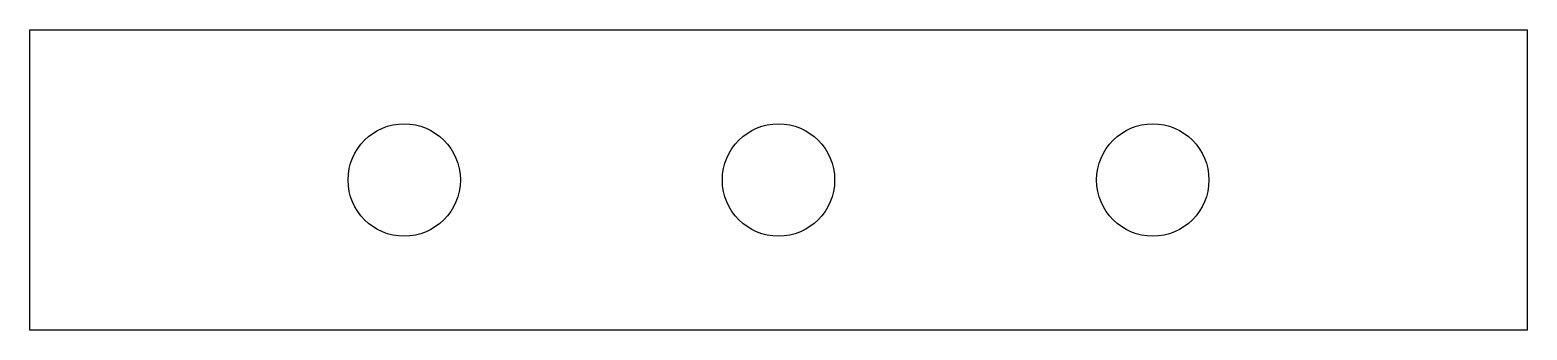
# Model space of a CAD drawing. Header units: millimetres. Extents: x -40 to 0, y -8 to 0.
import ezdxf

# ---------------------------------------------------------------- set-up
doc = ezdxf.new("R2010")
doc.units = ezdxf.units.MM
doc.layers.get('0').update_dxf_attribs({"linetype": 'CONTINUOUS'})

msp = doc.modelspace()

# ---------------------------------------------------------------- linework, layer by layer
msp.add_lwpolyline([(-40, 0), (0, 0), (0, -8), (-40, -8)], close=True)
for centre in [(-30, -4), (-20, -4), (-10, -4)]:
    msp.add_circle(centre, 1.5)

doc.saveas('drawing.dxf')
